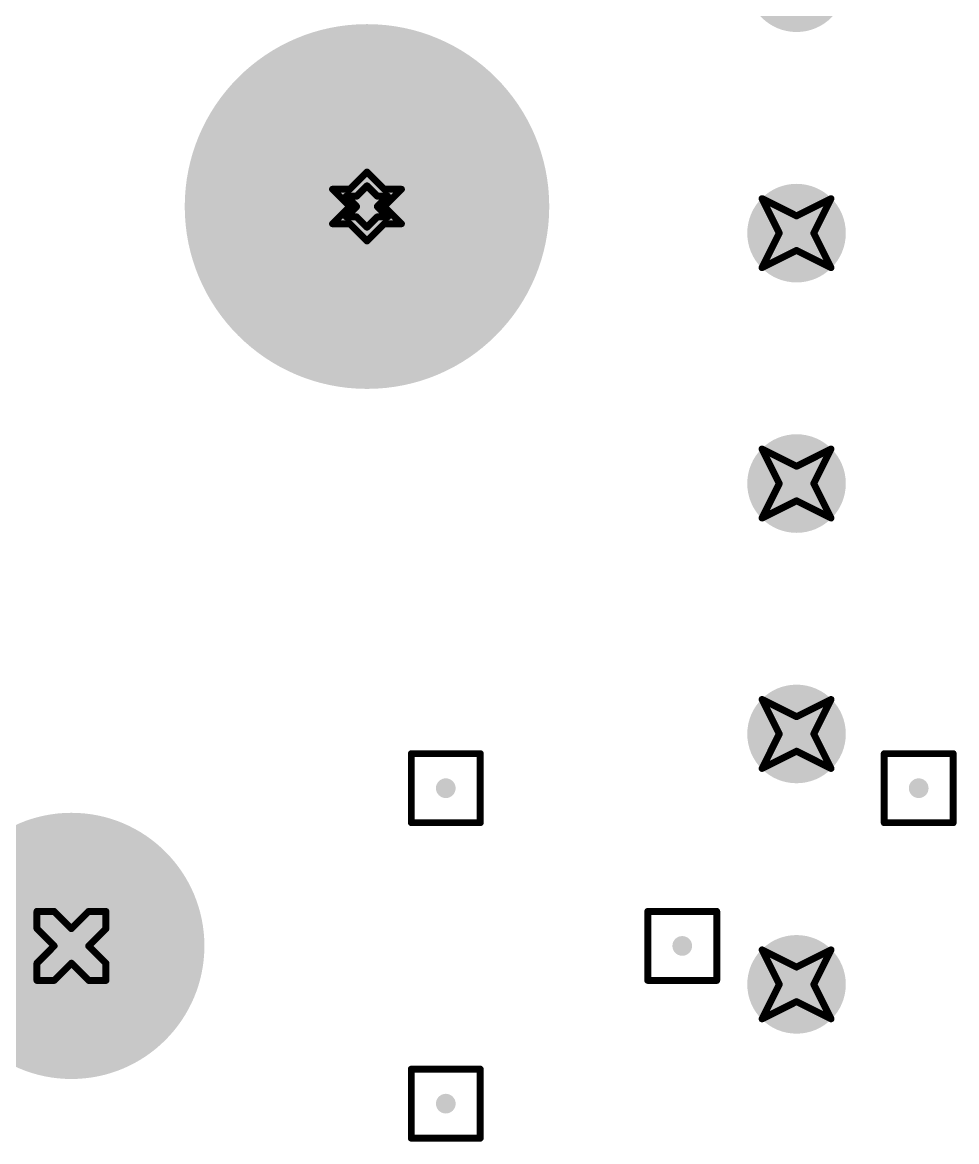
# Model space of a CAD drawing. Header units: inches. Extents: x 0 to 17, y 0 to 4.
# Drawn here: x 3.2875 to 3.6608, y 1.4573 to 1.9042 of the extents above; entities that cross this region are included whole.
import ezdxf

# ---------------------------------------------------------------- set-up
doc = ezdxf.new("R2010")
doc.units = ezdxf.units.IN
doc.header["$MEASUREMENT"] = 0
for name, color, linetype in [('Drill Drawing', 1, 'Continuous'), ('Pad Holes', 156, 'Continuous'), ('Via Holes', 16, 'Continuous')]:
    doc.layers.add(name, color=color, linetype=linetype)

# ---------------------------------------------------------------- blocks, each defined once
blk = doc.blocks.new('CM5116000_12')
at = {"layer": 'Pad Holes'}
h = blk.add_hatch(color=7, dxfattribs=at)
edge = h.paths.add_edge_path()
edge.add_arc((-0.94488, -0.64961), 0.05315, 0, 360)
blk = doc.blocks.new('9774015151_79')
at = {"layer": 'Pad Holes'}
h = blk.add_hatch(color=7, dxfattribs=at)
edge = h.paths.add_edge_path()
edge.add_arc((0, 0), 0.07283, 0, 360)
blk = doc.blocks.new('DIN41612_48_3_____________________133')
at = {"layer": 'Pad Holes'}
h = blk.add_hatch(color=7, dxfattribs=at)
edge = h.paths.add_edge_path()
edge.add_arc((-0.35, 0.41496), 0.01969, 0, 360)
h = blk.add_hatch(color=7, dxfattribs=at)
edge = h.paths.add_edge_path()
edge.add_arc((-0.25, 0.41496), 0.01969, 0, 360)
h = blk.add_hatch(color=7, dxfattribs=at)
edge = h.paths.add_edge_path()
edge.add_arc((-0.15, 0.41496), 0.01969, 0, 360)
h = blk.add_hatch(color=7, dxfattribs=at)
edge = h.paths.add_edge_path()
edge.add_arc((-0.05, 0.41496), 0.01969, 0, 360)
h = blk.add_hatch(color=7, dxfattribs=at)
edge = h.paths.add_edge_path()
edge.add_arc((0.05, 0.41496), 0.01969, 0, 360)

msp = doc.modelspace()

# ---------------------------------------------------------------- hatches: boundary and pattern name
at = {"layer": 'Via Holes'}
h = msp.add_hatch(color=7, dxfattribs=at)
edge = h.paths.add_edge_path()
edge.add_arc((3.45669, 1.59842), 0.00394, 0, 360)
h = msp.add_hatch(color=7, dxfattribs=at)
edge = h.paths.add_edge_path()
edge.add_arc((3.64567, 1.59842), 0.00394, 0, 360)
h = msp.add_hatch(color=7, dxfattribs=at)
edge = h.paths.add_edge_path()
edge.add_arc((3.55118, 1.53543), 0.00394, 0, 360)
h = msp.add_hatch(color=7, dxfattribs=at)
edge = h.paths.add_edge_path()
edge.add_arc((3.45669, 1.47244), 0.00394, 0, 360)

# ---------------------------------------------------------------- linework, layer by layer
at = {"layer": 'Drill Drawing'}
for points in [[(3.41831, 1.8376, 0.00276, 0.00276, 0), (3.4252, 1.84449, 0.00276, 0.00276, 0)], [(3.4252, 1.84449, 0.00276, 0.00276, 0), (3.43209, 1.8376, 0.00276, 0.00276, 0)], [(3.41142, 1.8376, 0.00276, 0.00276, 0), (3.41831, 1.83071, 0.00276, 0.00276, 0)], [(3.41142, 1.8376, 0.00276, 0.00276, 0), (3.41831, 1.8376, 0.00276, 0.00276, 0)], [(3.42106, 1.83484, 0.00276, 0.00276, 0), (3.4252, 1.83898, 0.00276, 0.00276, 0)], [(3.4252, 1.83898, 0.00276, 0.00276, 0), (3.42933, 1.83484, 0.00276, 0.00276, 0)], [(3.43209, 1.8376, 0.00276, 0.00276, 0), (3.43898, 1.8376, 0.00276, 0.00276, 0)], [(3.43209, 1.83071, 0.00276, 0.00276, 0), (3.43898, 1.8376, 0.00276, 0.00276, 0)], [(3.41693, 1.83484, 0.00276, 0.00276, 0), (3.42106, 1.83071, 0.00276, 0.00276, 0)], [(3.41693, 1.83484, 0.00276, 0.00276, 0), (3.42106, 1.83484, 0.00276, 0.00276, 0)], [(3.42933, 1.83484, 0.00276, 0.00276, 0), (3.43346, 1.83484, 0.00276, 0.00276, 0)], [(3.42933, 1.83071, 0.00276, 0.00276, 0), (3.43346, 1.83484, 0.00276, 0.00276, 0)], [(3.58307, 1.83386, 0.00276, 0.00276, 0), (3.59685, 1.82697, 0.00276, 0.00276, 0)], [(3.58307, 1.83386, 0.00276, 0.00276, 0), (3.58996, 1.82008, 0.00276, 0.00276, 0)], [(3.59685, 1.82697, 0.00276, 0.00276, 0), (3.61063, 1.83386, 0.00276, 0.00276, 0)], [(3.60374, 1.82008, 0.00276, 0.00276, 0), (3.61063, 1.83386, 0.00276, 0.00276, 0)], [(3.41142, 1.82382, 0.00276, 0.00276, 0), (3.41831, 1.83071, 0.00276, 0.00276, 0)], [(3.41693, 1.82657, 0.00276, 0.00276, 0), (3.42106, 1.83071, 0.00276, 0.00276, 0)], [(3.42933, 1.83071, 0.00276, 0.00276, 0), (3.43346, 1.82657, 0.00276, 0.00276, 0)], [(3.43209, 1.83071, 0.00276, 0.00276, 0), (3.43898, 1.82382, 0.00276, 0.00276, 0)], [(3.41142, 1.82382, 0.00276, 0.00276, 0), (3.41831, 1.82382, 0.00276, 0.00276, 0)], [(3.41693, 1.82657, 0.00276, 0.00276, 0), (3.42106, 1.82657, 0.00276, 0.00276, 0)], [(3.41831, 1.82382, 0.00276, 0.00276, 0), (3.4252, 1.81693, 0.00276, 0.00276, 0)], [(3.42106, 1.82657, 0.00276, 0.00276, 0), (3.4252, 1.82244, 0.00276, 0.00276, 0)], [(3.4252, 1.82244, 0.00276, 0.00276, 0), (3.42933, 1.82657, 0.00276, 0.00276, 0)], [(3.4252, 1.81693, 0.00276, 0.00276, 0), (3.43209, 1.82382, 0.00276, 0.00276, 0)], [(3.42933, 1.82657, 0.00276, 0.00276, 0), (3.43346, 1.82657, 0.00276, 0.00276, 0)], [(3.43209, 1.82382, 0.00276, 0.00276, 0), (3.43898, 1.82382, 0.00276, 0.00276, 0)], [(3.58307, 1.8063, 0.00276, 0.00276, 0), (3.58996, 1.82008, 0.00276, 0.00276, 0)], [(3.60374, 1.82008, 0.00276, 0.00276, 0), (3.61063, 1.8063, 0.00276, 0.00276, 0)], [(3.58307, 1.8063, 0.00276, 0.00276, 0), (3.59685, 1.81319, 0.00276, 0.00276, 0)], [(3.59685, 1.81319, 0.00276, 0.00276, 0), (3.61063, 1.8063, 0.00276, 0.00276, 0)], [(3.58307, 1.73386, 0.00276, 0.00276, 0), (3.59685, 1.72697, 0.00276, 0.00276, 0)], [(3.58307, 1.73386, 0.00276, 0.00276, 0), (3.58996, 1.72008, 0.00276, 0.00276, 0)], [(3.59685, 1.72697, 0.00276, 0.00276, 0), (3.61063, 1.73386, 0.00276, 0.00276, 0)], [(3.60374, 1.72008, 0.00276, 0.00276, 0), (3.61063, 1.73386, 0.00276, 0.00276, 0)], [(3.58307, 1.7063, 0.00276, 0.00276, 0), (3.58996, 1.72008, 0.00276, 0.00276, 0)], [(3.60374, 1.72008, 0.00276, 0.00276, 0), (3.61063, 1.7063, 0.00276, 0.00276, 0)], [(3.58307, 1.7063, 0.00276, 0.00276, 0), (3.59685, 1.71319, 0.00276, 0.00276, 0)], [(3.59685, 1.71319, 0.00276, 0.00276, 0), (3.61063, 1.7063, 0.00276, 0.00276, 0)], [(3.58307, 1.63386, 0.00276, 0.00276, 0), (3.59685, 1.62697, 0.00276, 0.00276, 0)], [(3.58307, 1.63386, 0.00276, 0.00276, 0), (3.58996, 1.62008, 0.00276, 0.00276, 0)], [(3.59685, 1.62697, 0.00276, 0.00276, 0), (3.61063, 1.63386, 0.00276, 0.00276, 0)], [(3.60374, 1.62008, 0.00276, 0.00276, 0), (3.61063, 1.63386, 0.00276, 0.00276, 0)], [(3.58307, 1.6063, 0.00276, 0.00276, 0), (3.58996, 1.62008, 0.00276, 0.00276, 0)], [(3.60374, 1.62008, 0.00276, 0.00276, 0), (3.61063, 1.6063, 0.00276, 0.00276, 0)], [(3.44291, 1.6122, 0.00276, 0.00276, 0), (3.47047, 1.6122, 0.00276, 0.00276, 0)], [(3.44291, 1.58464, 0.00276, 0.00276, 0), (3.44291, 1.6122, 0.00276, 0.00276, 0)], [(3.47047, 1.58464, 0.00276, 0.00276, 0), (3.47047, 1.6122, 0.00276, 0.00276, 0)], [(3.58307, 1.6063, 0.00276, 0.00276, 0), (3.59685, 1.61319, 0.00276, 0.00276, 0)], [(3.59685, 1.61319, 0.00276, 0.00276, 0), (3.61063, 1.6063, 0.00276, 0.00276, 0)], [(3.63189, 1.6122, 0.00276, 0.00276, 0), (3.65945, 1.6122, 0.00276, 0.00276, 0)], [(3.63189, 1.58464, 0.00276, 0.00276, 0), (3.63189, 1.6122, 0.00276, 0.00276, 0)], [(3.65945, 1.58464, 0.00276, 0.00276, 0), (3.65945, 1.6122, 0.00276, 0.00276, 0)], [(3.44291, 1.58464, 0.00276, 0.00276, 0), (3.47047, 1.58464, 0.00276, 0.00276, 0)], [(3.63189, 1.58464, 0.00276, 0.00276, 0), (3.65945, 1.58464, 0.00276, 0.00276, 0)], [(3.29331, 1.54232, 0.00276, 0.00276, 0), (3.29331, 1.54921, 0.00276, 0.00276, 0)], [(3.29331, 1.54921, 0.00276, 0.00276, 0), (3.3002, 1.54921, 0.00276, 0.00276, 0)], [(3.3002, 1.54921, 0.00276, 0.00276, 0), (3.30709, 1.54232, 0.00276, 0.00276, 0)], [(3.30709, 1.54232, 0.00276, 0.00276, 0), (3.31398, 1.54921, 0.00276, 0.00276, 0)], [(3.31398, 1.54921, 0.00276, 0.00276, 0), (3.32087, 1.54921, 0.00276, 0.00276, 0)], [(3.32087, 1.54232, 0.00276, 0.00276, 0), (3.32087, 1.54921, 0.00276, 0.00276, 0)], [(3.5374, 1.54921, 0.00276, 0.00276, 0), (3.56496, 1.54921, 0.00276, 0.00276, 0)], [(3.5374, 1.52165, 0.00276, 0.00276, 0), (3.5374, 1.54921, 0.00276, 0.00276, 0)], [(3.56496, 1.52165, 0.00276, 0.00276, 0), (3.56496, 1.54921, 0.00276, 0.00276, 0)], [(3.29331, 1.54232, 0.00276, 0.00276, 0), (3.3002, 1.53543, 0.00276, 0.00276, 0)], [(3.31398, 1.53543, 0.00276, 0.00276, 0), (3.32087, 1.54232, 0.00276, 0.00276, 0)], [(3.29331, 1.52854, 0.00276, 0.00276, 0), (3.3002, 1.53543, 0.00276, 0.00276, 0)], [(3.31398, 1.53543, 0.00276, 0.00276, 0), (3.32087, 1.52854, 0.00276, 0.00276, 0)], [(3.58307, 1.53386, 0.00276, 0.00276, 0), (3.59685, 1.52697, 0.00276, 0.00276, 0)], [(3.58307, 1.53386, 0.00276, 0.00276, 0), (3.58996, 1.52008, 0.00276, 0.00276, 0)], [(3.59685, 1.52697, 0.00276, 0.00276, 0), (3.61063, 1.53386, 0.00276, 0.00276, 0)], [(3.60374, 1.52008, 0.00276, 0.00276, 0), (3.61063, 1.53386, 0.00276, 0.00276, 0)], [(3.29331, 1.52165, 0.00276, 0.00276, 0), (3.29331, 1.52854, 0.00276, 0.00276, 0)], [(3.3002, 1.52165, 0.00276, 0.00276, 0), (3.30709, 1.52854, 0.00276, 0.00276, 0)], [(3.30709, 1.52854, 0.00276, 0.00276, 0), (3.31398, 1.52165, 0.00276, 0.00276, 0)], [(3.32087, 1.52165, 0.00276, 0.00276, 0), (3.32087, 1.52854, 0.00276, 0.00276, 0)], [(3.29331, 1.52165, 0.00276, 0.00276, 0), (3.3002, 1.52165, 0.00276, 0.00276, 0)], [(3.31398, 1.52165, 0.00276, 0.00276, 0), (3.32087, 1.52165, 0.00276, 0.00276, 0)], [(3.5374, 1.52165, 0.00276, 0.00276, 0), (3.56496, 1.52165, 0.00276, 0.00276, 0)], [(3.58307, 1.5063, 0.00276, 0.00276, 0), (3.58996, 1.52008, 0.00276, 0.00276, 0)], [(3.60374, 1.52008, 0.00276, 0.00276, 0), (3.61063, 1.5063, 0.00276, 0.00276, 0)], [(3.58307, 1.5063, 0.00276, 0.00276, 0), (3.59685, 1.51319, 0.00276, 0.00276, 0)], [(3.59685, 1.51319, 0.00276, 0.00276, 0), (3.61063, 1.5063, 0.00276, 0.00276, 0)], [(3.44291, 1.48622, 0.00276, 0.00276, 0), (3.47047, 1.48622, 0.00276, 0.00276, 0)], [(3.44291, 1.45866, 0.00276, 0.00276, 0), (3.44291, 1.48622, 0.00276, 0.00276, 0)], [(3.47047, 1.45866, 0.00276, 0.00276, 0), (3.47047, 1.48622, 0.00276, 0.00276, 0)], [(3.44291, 1.45866, 0.00276, 0.00276, 0), (3.47047, 1.45866, 0.00276, 0.00276, 0)]]:
    msp.add_lwpolyline(points, format="xyseb", dxfattribs=at)
for points in [[(3.42451, 1.84449, 0.00138, 0.00138, 1), (3.42589, 1.84449, 0.00138, 0.00138, 1)], [(3.42451, 1.84449, 0.00138, 0.00138, 1), (3.42589, 1.84449, 0.00138, 0.00138, 1)], [(3.41073, 1.8376, 0.00138, 0.00138, 1), (3.41211, 1.8376, 0.00138, 0.00138, 1)], [(3.41073, 1.8376, 0.00138, 0.00138, 1), (3.41211, 1.8376, 0.00138, 0.00138, 1)], [(3.41762, 1.8376, 0.00138, 0.00138, 1), (3.419, 1.8376, 0.00138, 0.00138, 1)], [(3.41762, 1.8376, 0.00138, 0.00138, 1), (3.419, 1.8376, 0.00138, 0.00138, 1)], [(3.42451, 1.83898, 0.00138, 0.00138, 1), (3.42589, 1.83898, 0.00138, 0.00138, 1)], [(3.42451, 1.83898, 0.00138, 0.00138, 1), (3.42589, 1.83898, 0.00138, 0.00138, 1)], [(3.4314, 1.8376, 0.00138, 0.00138, 1), (3.43277, 1.8376, 0.00138, 0.00138, 1)], [(3.4314, 1.8376, 0.00138, 0.00138, 1), (3.43277, 1.8376, 0.00138, 0.00138, 1)], [(3.43829, 1.8376, 0.00138, 0.00138, 1), (3.43966, 1.8376, 0.00138, 0.00138, 1)], [(3.43829, 1.8376, 0.00138, 0.00138, 1), (3.43966, 1.8376, 0.00138, 0.00138, 1)], [(3.41624, 1.83484, 0.00138, 0.00138, 1), (3.41762, 1.83484, 0.00138, 0.00138, 1)], [(3.41624, 1.83484, 0.00138, 0.00138, 1), (3.41762, 1.83484, 0.00138, 0.00138, 1)], [(3.42037, 1.83484, 0.00138, 0.00138, 1), (3.42175, 1.83484, 0.00138, 0.00138, 1)], [(3.42037, 1.83484, 0.00138, 0.00138, 1), (3.42175, 1.83484, 0.00138, 0.00138, 1)], [(3.42864, 1.83484, 0.00138, 0.00138, 1), (3.43002, 1.83484, 0.00138, 0.00138, 1)], [(3.42864, 1.83484, 0.00138, 0.00138, 1), (3.43002, 1.83484, 0.00138, 0.00138, 1)], [(3.43277, 1.83484, 0.00138, 0.00138, 1), (3.43415, 1.83484, 0.00138, 0.00138, 1)], [(3.43277, 1.83484, 0.00138, 0.00138, 1), (3.43415, 1.83484, 0.00138, 0.00138, 1)], [(3.58238, 1.83386, 0.00138, 0.00138, 1), (3.58376, 1.83386, 0.00138, 0.00138, 1)], [(3.58238, 1.83386, 0.00138, 0.00138, 1), (3.58376, 1.83386, 0.00138, 0.00138, 1)], [(3.60994, 1.83386, 0.00138, 0.00138, 1), (3.61132, 1.83386, 0.00138, 0.00138, 1)], [(3.60994, 1.83386, 0.00138, 0.00138, 1), (3.61132, 1.83386, 0.00138, 0.00138, 1)], [(3.41762, 1.83071, 0.00138, 0.00138, 1), (3.419, 1.83071, 0.00138, 0.00138, 1)], [(3.41762, 1.83071, 0.00138, 0.00138, 1), (3.419, 1.83071, 0.00138, 0.00138, 1)], [(3.42037, 1.83071, 0.00138, 0.00138, 1), (3.42175, 1.83071, 0.00138, 0.00138, 1)], [(3.42037, 1.83071, 0.00138, 0.00138, 1), (3.42175, 1.83071, 0.00138, 0.00138, 1)], [(3.42864, 1.83071, 0.00138, 0.00138, 1), (3.43002, 1.83071, 0.00138, 0.00138, 1)], [(3.42864, 1.83071, 0.00138, 0.00138, 1), (3.43002, 1.83071, 0.00138, 0.00138, 1)], [(3.4314, 1.83071, 0.00138, 0.00138, 1), (3.43277, 1.83071, 0.00138, 0.00138, 1)], [(3.4314, 1.83071, 0.00138, 0.00138, 1), (3.43277, 1.83071, 0.00138, 0.00138, 1)], [(3.59616, 1.82697, 0.00138, 0.00138, 1), (3.59754, 1.82697, 0.00138, 0.00138, 1)], [(3.59616, 1.82697, 0.00138, 0.00138, 1), (3.59754, 1.82697, 0.00138, 0.00138, 1)], [(3.41073, 1.82382, 0.00138, 0.00138, 1), (3.41211, 1.82382, 0.00138, 0.00138, 1)], [(3.41073, 1.82382, 0.00138, 0.00138, 1), (3.41211, 1.82382, 0.00138, 0.00138, 1)], [(3.41624, 1.82657, 0.00138, 0.00138, 1), (3.41762, 1.82657, 0.00138, 0.00138, 1)], [(3.41624, 1.82657, 0.00138, 0.00138, 1), (3.41762, 1.82657, 0.00138, 0.00138, 1)], [(3.41762, 1.82382, 0.00138, 0.00138, 1), (3.419, 1.82382, 0.00138, 0.00138, 1)], [(3.41762, 1.82382, 0.00138, 0.00138, 1), (3.419, 1.82382, 0.00138, 0.00138, 1)], [(3.42037, 1.82657, 0.00138, 0.00138, 1), (3.42175, 1.82657, 0.00138, 0.00138, 1)], [(3.42037, 1.82657, 0.00138, 0.00138, 1), (3.42175, 1.82657, 0.00138, 0.00138, 1)], [(3.42451, 1.82244, 0.00138, 0.00138, 1), (3.42589, 1.82244, 0.00138, 0.00138, 1)], [(3.42451, 1.82244, 0.00138, 0.00138, 1), (3.42589, 1.82244, 0.00138, 0.00138, 1)], [(3.42864, 1.82657, 0.00138, 0.00138, 1), (3.43002, 1.82657, 0.00138, 0.00138, 1)], [(3.42864, 1.82657, 0.00138, 0.00138, 1), (3.43002, 1.82657, 0.00138, 0.00138, 1)], [(3.4314, 1.82382, 0.00138, 0.00138, 1), (3.43277, 1.82382, 0.00138, 0.00138, 1)], [(3.4314, 1.82382, 0.00138, 0.00138, 1), (3.43277, 1.82382, 0.00138, 0.00138, 1)], [(3.43277, 1.82657, 0.00138, 0.00138, 1), (3.43415, 1.82657, 0.00138, 0.00138, 1)], [(3.43277, 1.82657, 0.00138, 0.00138, 1), (3.43415, 1.82657, 0.00138, 0.00138, 1)], [(3.43829, 1.82382, 0.00138, 0.00138, 1), (3.43966, 1.82382, 0.00138, 0.00138, 1)], [(3.43829, 1.82382, 0.00138, 0.00138, 1), (3.43966, 1.82382, 0.00138, 0.00138, 1)], [(3.58927, 1.82008, 0.00138, 0.00138, 1), (3.59065, 1.82008, 0.00138, 0.00138, 1)], [(3.58927, 1.82008, 0.00138, 0.00138, 1), (3.59065, 1.82008, 0.00138, 0.00138, 1)], [(3.60305, 1.82008, 0.00138, 0.00138, 1), (3.60443, 1.82008, 0.00138, 0.00138, 1)], [(3.60305, 1.82008, 0.00138, 0.00138, 1), (3.60443, 1.82008, 0.00138, 0.00138, 1)], [(3.42451, 1.81693, 0.00138, 0.00138, 1), (3.42589, 1.81693, 0.00138, 0.00138, 1)], [(3.42451, 1.81693, 0.00138, 0.00138, 1), (3.42589, 1.81693, 0.00138, 0.00138, 1)], [(3.59616, 1.81319, 0.00138, 0.00138, 1), (3.59754, 1.81319, 0.00138, 0.00138, 1)], [(3.59616, 1.81319, 0.00138, 0.00138, 1), (3.59754, 1.81319, 0.00138, 0.00138, 1)], [(3.58238, 1.8063, 0.00138, 0.00138, 1), (3.58376, 1.8063, 0.00138, 0.00138, 1)], [(3.58238, 1.8063, 0.00138, 0.00138, 1), (3.58376, 1.8063, 0.00138, 0.00138, 1)], [(3.60994, 1.8063, 0.00138, 0.00138, 1), (3.61132, 1.8063, 0.00138, 0.00138, 1)], [(3.60994, 1.8063, 0.00138, 0.00138, 1), (3.61132, 1.8063, 0.00138, 0.00138, 1)], [(3.58238, 1.73386, 0.00138, 0.00138, 1), (3.58376, 1.73386, 0.00138, 0.00138, 1)], [(3.58238, 1.73386, 0.00138, 0.00138, 1), (3.58376, 1.73386, 0.00138, 0.00138, 1)], [(3.60994, 1.73386, 0.00138, 0.00138, 1), (3.61132, 1.73386, 0.00138, 0.00138, 1)], [(3.60994, 1.73386, 0.00138, 0.00138, 1), (3.61132, 1.73386, 0.00138, 0.00138, 1)], [(3.59616, 1.72697, 0.00138, 0.00138, 1), (3.59754, 1.72697, 0.00138, 0.00138, 1)], [(3.59616, 1.72697, 0.00138, 0.00138, 1), (3.59754, 1.72697, 0.00138, 0.00138, 1)], [(3.58927, 1.72008, 0.00138, 0.00138, 1), (3.59065, 1.72008, 0.00138, 0.00138, 1)], [(3.58927, 1.72008, 0.00138, 0.00138, 1), (3.59065, 1.72008, 0.00138, 0.00138, 1)], [(3.60305, 1.72008, 0.00138, 0.00138, 1), (3.60443, 1.72008, 0.00138, 0.00138, 1)], [(3.60305, 1.72008, 0.00138, 0.00138, 1), (3.60443, 1.72008, 0.00138, 0.00138, 1)], [(3.59616, 1.71319, 0.00138, 0.00138, 1), (3.59754, 1.71319, 0.00138, 0.00138, 1)], [(3.59616, 1.71319, 0.00138, 0.00138, 1), (3.59754, 1.71319, 0.00138, 0.00138, 1)], [(3.58238, 1.7063, 0.00138, 0.00138, 1), (3.58376, 1.7063, 0.00138, 0.00138, 1)], [(3.58238, 1.7063, 0.00138, 0.00138, 1), (3.58376, 1.7063, 0.00138, 0.00138, 1)], [(3.60994, 1.7063, 0.00138, 0.00138, 1), (3.61132, 1.7063, 0.00138, 0.00138, 1)], [(3.60994, 1.7063, 0.00138, 0.00138, 1), (3.61132, 1.7063, 0.00138, 0.00138, 1)], [(3.58238, 1.63386, 0.00138, 0.00138, 1), (3.58376, 1.63386, 0.00138, 0.00138, 1)], [(3.58238, 1.63386, 0.00138, 0.00138, 1), (3.58376, 1.63386, 0.00138, 0.00138, 1)], [(3.60994, 1.63386, 0.00138, 0.00138, 1), (3.61132, 1.63386, 0.00138, 0.00138, 1)], [(3.60994, 1.63386, 0.00138, 0.00138, 1), (3.61132, 1.63386, 0.00138, 0.00138, 1)], [(3.59616, 1.62697, 0.00138, 0.00138, 1), (3.59754, 1.62697, 0.00138, 0.00138, 1)], [(3.59616, 1.62697, 0.00138, 0.00138, 1), (3.59754, 1.62697, 0.00138, 0.00138, 1)], [(3.58927, 1.62008, 0.00138, 0.00138, 1), (3.59065, 1.62008, 0.00138, 0.00138, 1)], [(3.58927, 1.62008, 0.00138, 0.00138, 1), (3.59065, 1.62008, 0.00138, 0.00138, 1)], [(3.60305, 1.62008, 0.00138, 0.00138, 1), (3.60443, 1.62008, 0.00138, 0.00138, 1)], [(3.60305, 1.62008, 0.00138, 0.00138, 1), (3.60443, 1.62008, 0.00138, 0.00138, 1)], [(3.44222, 1.6122, 0.00138, 0.00138, 1), (3.4436, 1.6122, 0.00138, 0.00138, 1)], [(3.44222, 1.6122, 0.00138, 0.00138, 1), (3.4436, 1.6122, 0.00138, 0.00138, 1)], [(3.46978, 1.6122, 0.00138, 0.00138, 1), (3.47116, 1.6122, 0.00138, 0.00138, 1)], [(3.46978, 1.6122, 0.00138, 0.00138, 1), (3.47116, 1.6122, 0.00138, 0.00138, 1)], [(3.59616, 1.61319, 0.00138, 0.00138, 1), (3.59754, 1.61319, 0.00138, 0.00138, 1)], [(3.59616, 1.61319, 0.00138, 0.00138, 1), (3.59754, 1.61319, 0.00138, 0.00138, 1)], [(3.6312, 1.6122, 0.00138, 0.00138, 1), (3.63258, 1.6122, 0.00138, 0.00138, 1)], [(3.6312, 1.6122, 0.00138, 0.00138, 1), (3.63258, 1.6122, 0.00138, 0.00138, 1)], [(3.65876, 1.6122, 0.00138, 0.00138, 1), (3.66014, 1.6122, 0.00138, 0.00138, 1)], [(3.65876, 1.6122, 0.00138, 0.00138, 1), (3.66014, 1.6122, 0.00138, 0.00138, 1)], [(3.58238, 1.6063, 0.00138, 0.00138, 1), (3.58376, 1.6063, 0.00138, 0.00138, 1)], [(3.58238, 1.6063, 0.00138, 0.00138, 1), (3.58376, 1.6063, 0.00138, 0.00138, 1)], [(3.60994, 1.6063, 0.00138, 0.00138, 1), (3.61132, 1.6063, 0.00138, 0.00138, 1)], [(3.60994, 1.6063, 0.00138, 0.00138, 1), (3.61132, 1.6063, 0.00138, 0.00138, 1)], [(3.44222, 1.58464, 0.00138, 0.00138, 1), (3.4436, 1.58464, 0.00138, 0.00138, 1)], [(3.44222, 1.58464, 0.00138, 0.00138, 1), (3.4436, 1.58464, 0.00138, 0.00138, 1)], [(3.46978, 1.58464, 0.00138, 0.00138, 1), (3.47116, 1.58464, 0.00138, 0.00138, 1)], [(3.46978, 1.58464, 0.00138, 0.00138, 1), (3.47116, 1.58464, 0.00138, 0.00138, 1)], [(3.6312, 1.58464, 0.00138, 0.00138, 1), (3.63258, 1.58464, 0.00138, 0.00138, 1)], [(3.6312, 1.58464, 0.00138, 0.00138, 1), (3.63258, 1.58464, 0.00138, 0.00138, 1)], [(3.65876, 1.58464, 0.00138, 0.00138, 1), (3.66014, 1.58464, 0.00138, 0.00138, 1)], [(3.65876, 1.58464, 0.00138, 0.00138, 1), (3.66014, 1.58464, 0.00138, 0.00138, 1)], [(3.29262, 1.54921, 0.00138, 0.00138, 1), (3.294, 1.54921, 0.00138, 0.00138, 1)], [(3.29262, 1.54921, 0.00138, 0.00138, 1), (3.294, 1.54921, 0.00138, 0.00138, 1)], [(3.29951, 1.54921, 0.00138, 0.00138, 1), (3.30089, 1.54921, 0.00138, 0.00138, 1)], [(3.29951, 1.54921, 0.00138, 0.00138, 1), (3.30089, 1.54921, 0.00138, 0.00138, 1)], [(3.31329, 1.54921, 0.00138, 0.00138, 1), (3.31467, 1.54921, 0.00138, 0.00138, 1)], [(3.31329, 1.54921, 0.00138, 0.00138, 1), (3.31467, 1.54921, 0.00138, 0.00138, 1)], [(3.32018, 1.54921, 0.00138, 0.00138, 1), (3.32156, 1.54921, 0.00138, 0.00138, 1)], [(3.32018, 1.54921, 0.00138, 0.00138, 1), (3.32156, 1.54921, 0.00138, 0.00138, 1)], [(3.53671, 1.54921, 0.00138, 0.00138, 1), (3.53809, 1.54921, 0.00138, 0.00138, 1)], [(3.53671, 1.54921, 0.00138, 0.00138, 1), (3.53809, 1.54921, 0.00138, 0.00138, 1)], [(3.56427, 1.54921, 0.00138, 0.00138, 1), (3.56565, 1.54921, 0.00138, 0.00138, 1)], [(3.56427, 1.54921, 0.00138, 0.00138, 1), (3.56565, 1.54921, 0.00138, 0.00138, 1)], [(3.29262, 1.54232, 0.00138, 0.00138, 1), (3.294, 1.54232, 0.00138, 0.00138, 1)], [(3.29262, 1.54232, 0.00138, 0.00138, 1), (3.294, 1.54232, 0.00138, 0.00138, 1)], [(3.3064, 1.54232, 0.00138, 0.00138, 1), (3.30778, 1.54232, 0.00138, 0.00138, 1)], [(3.3064, 1.54232, 0.00138, 0.00138, 1), (3.30778, 1.54232, 0.00138, 0.00138, 1)], [(3.32018, 1.54232, 0.00138, 0.00138, 1), (3.32156, 1.54232, 0.00138, 0.00138, 1)], [(3.32018, 1.54232, 0.00138, 0.00138, 1), (3.32156, 1.54232, 0.00138, 0.00138, 1)], [(3.29951, 1.53543, 0.00138, 0.00138, 1), (3.30089, 1.53543, 0.00138, 0.00138, 1)], [(3.29951, 1.53543, 0.00138, 0.00138, 1), (3.30089, 1.53543, 0.00138, 0.00138, 1)], [(3.31329, 1.53543, 0.00138, 0.00138, 1), (3.31467, 1.53543, 0.00138, 0.00138, 1)], [(3.31329, 1.53543, 0.00138, 0.00138, 1), (3.31467, 1.53543, 0.00138, 0.00138, 1)], [(3.58238, 1.53386, 0.00138, 0.00138, 1), (3.58376, 1.53386, 0.00138, 0.00138, 1)], [(3.58238, 1.53386, 0.00138, 0.00138, 1), (3.58376, 1.53386, 0.00138, 0.00138, 1)], [(3.60994, 1.53386, 0.00138, 0.00138, 1), (3.61132, 1.53386, 0.00138, 0.00138, 1)], [(3.60994, 1.53386, 0.00138, 0.00138, 1), (3.61132, 1.53386, 0.00138, 0.00138, 1)], [(3.29262, 1.52854, 0.00138, 0.00138, 1), (3.294, 1.52854, 0.00138, 0.00138, 1)], [(3.29262, 1.52854, 0.00138, 0.00138, 1), (3.294, 1.52854, 0.00138, 0.00138, 1)], [(3.3064, 1.52854, 0.00138, 0.00138, 1), (3.30778, 1.52854, 0.00138, 0.00138, 1)], [(3.3064, 1.52854, 0.00138, 0.00138, 1), (3.30778, 1.52854, 0.00138, 0.00138, 1)], [(3.32018, 1.52854, 0.00138, 0.00138, 1), (3.32156, 1.52854, 0.00138, 0.00138, 1)], [(3.32018, 1.52854, 0.00138, 0.00138, 1), (3.32156, 1.52854, 0.00138, 0.00138, 1)], [(3.59616, 1.52697, 0.00138, 0.00138, 1), (3.59754, 1.52697, 0.00138, 0.00138, 1)], [(3.59616, 1.52697, 0.00138, 0.00138, 1), (3.59754, 1.52697, 0.00138, 0.00138, 1)], [(3.29262, 1.52165, 0.00138, 0.00138, 1), (3.294, 1.52165, 0.00138, 0.00138, 1)], [(3.29262, 1.52165, 0.00138, 0.00138, 1), (3.294, 1.52165, 0.00138, 0.00138, 1)], [(3.29951, 1.52165, 0.00138, 0.00138, 1), (3.30089, 1.52165, 0.00138, 0.00138, 1)], [(3.29951, 1.52165, 0.00138, 0.00138, 1), (3.30089, 1.52165, 0.00138, 0.00138, 1)], [(3.31329, 1.52165, 0.00138, 0.00138, 1), (3.31467, 1.52165, 0.00138, 0.00138, 1)], [(3.31329, 1.52165, 0.00138, 0.00138, 1), (3.31467, 1.52165, 0.00138, 0.00138, 1)], [(3.32018, 1.52165, 0.00138, 0.00138, 1), (3.32156, 1.52165, 0.00138, 0.00138, 1)], [(3.32018, 1.52165, 0.00138, 0.00138, 1), (3.32156, 1.52165, 0.00138, 0.00138, 1)], [(3.53671, 1.52165, 0.00138, 0.00138, 1), (3.53809, 1.52165, 0.00138, 0.00138, 1)], [(3.53671, 1.52165, 0.00138, 0.00138, 1), (3.53809, 1.52165, 0.00138, 0.00138, 1)], [(3.56427, 1.52165, 0.00138, 0.00138, 1), (3.56565, 1.52165, 0.00138, 0.00138, 1)], [(3.56427, 1.52165, 0.00138, 0.00138, 1), (3.56565, 1.52165, 0.00138, 0.00138, 1)], [(3.58927, 1.52008, 0.00138, 0.00138, 1), (3.59065, 1.52008, 0.00138, 0.00138, 1)], [(3.58927, 1.52008, 0.00138, 0.00138, 1), (3.59065, 1.52008, 0.00138, 0.00138, 1)], [(3.60305, 1.52008, 0.00138, 0.00138, 1), (3.60443, 1.52008, 0.00138, 0.00138, 1)], [(3.60305, 1.52008, 0.00138, 0.00138, 1), (3.60443, 1.52008, 0.00138, 0.00138, 1)], [(3.59616, 1.51319, 0.00138, 0.00138, 1), (3.59754, 1.51319, 0.00138, 0.00138, 1)], [(3.59616, 1.51319, 0.00138, 0.00138, 1), (3.59754, 1.51319, 0.00138, 0.00138, 1)], [(3.58238, 1.5063, 0.00138, 0.00138, 1), (3.58376, 1.5063, 0.00138, 0.00138, 1)], [(3.58238, 1.5063, 0.00138, 0.00138, 1), (3.58376, 1.5063, 0.00138, 0.00138, 1)], [(3.60994, 1.5063, 0.00138, 0.00138, 1), (3.61132, 1.5063, 0.00138, 0.00138, 1)], [(3.60994, 1.5063, 0.00138, 0.00138, 1), (3.61132, 1.5063, 0.00138, 0.00138, 1)], [(3.44222, 1.48622, 0.00138, 0.00138, 1), (3.4436, 1.48622, 0.00138, 0.00138, 1)], [(3.44222, 1.48622, 0.00138, 0.00138, 1), (3.4436, 1.48622, 0.00138, 0.00138, 1)], [(3.46978, 1.48622, 0.00138, 0.00138, 1), (3.47116, 1.48622, 0.00138, 0.00138, 1)], [(3.46978, 1.48622, 0.00138, 0.00138, 1), (3.47116, 1.48622, 0.00138, 0.00138, 1)], [(3.44222, 1.45866, 0.00138, 0.00138, 1), (3.4436, 1.45866, 0.00138, 0.00138, 1)], [(3.44222, 1.45866, 0.00138, 0.00138, 1), (3.4436, 1.45866, 0.00138, 0.00138, 1)], [(3.46978, 1.45866, 0.00138, 0.00138, 1), (3.47116, 1.45866, 0.00138, 0.00138, 1)], [(3.46978, 1.45866, 0.00138, 0.00138, 1), (3.47116, 1.45866, 0.00138, 0.00138, 1)]]:
    msp.add_lwpolyline(points, format="xyseb", close=True, dxfattribs=at)

# ---------------------------------------------------------------- block references
for name, p, rotation in [('DIN41612_48_3_____________________133', (4.01181, 1.87008), 90), ('CM5116000_12', (2.3622, 0.88583), 180)]:
    msp.add_blockref(name, p, dxfattribs=dict(rotation=rotation))
msp.add_blockref('9774015151_79', (3.4252, 1.83071))

doc.saveas('drawing.dxf')
